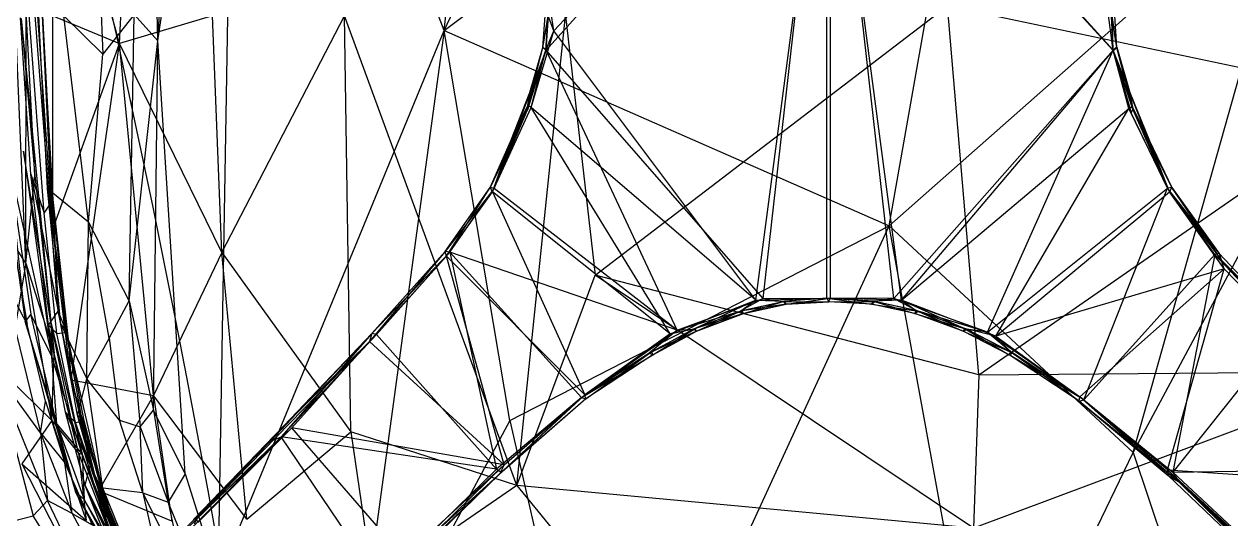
# Model space of a CAD drawing. Extents: x 11992 to 29481, y -6727 to 6811.
# Drawn here: x 17025.2 to 17280.9, y -1976 to -1871.2 of the extents above; entities that cross this region are included whole.
import ezdxf

# ---------------------------------------------------------------- set-up
doc = ezdxf.new("R2010")
doc.units = 0
doc.header["$MEASUREMENT"] = 0
doc.layers.get('0').update_dxf_attribs({"color": 8, "linetype": 'CONTINUOUS'})
doc.layers.add('zoylight 5回路', color=4, linetype='CONTINUOUS')

msp = doc.modelspace()

# ---------------------------------------------------------------- linework, layer by layer
for p, q in [((17114.25, -1872.53, -2064.05), (17173.72, -1744.76, -2062.78)), ((17053.59, -1874.72, -2066.64), (17070.26, -1758.35, -2066.75)), ((17066.38, -1988.69, -2066.85), (17070.26, -1758.35, -2066.75)), ((17114.25, -1872.53, -2064.05), (17070.26, -1758.35, -2066.75)), ((17053.59, -1874.72, -2066.64), (17059.23, -1773.29, -2067)), ((17114.25, -1872.53, -2064.05), (17231.77, -1782.88, -2061.35)), ((17208.5, -1913.93, -2061.8), (17231.77, -1782.88, -2061.35)), ((17053.59, -1874.72, -2066.64), (17051.52, -1805.23, -2065.49)), ((17135.88, -1876.67, -2113.52), (17195.29, -1810.14, -2113.62)), ((17137.49, -1872.57, -2065.85), (17196.09, -1810.14, -2065.87)), ((17180.28, -1929.64, -2065.85), (17196.09, -1810.14, -2065.87)), ((17181.86, -1929.3, -2113.64), (17195.29, -1810.14, -2113.62)), ((17211.16, -1929.63, -2113.64), (17195.29, -1810.14, -2113.62)), ((17195.29, -1929.2, -2113.48), (17195.29, -1810.14, -2113.62)), ((17255.99, -1876.76, -2113.51), (17195.29, -1810.14, -2113.62)), ((17196.12, -1929.2, -2066.02), (17196.09, -1810.14, -2065.87)), ((17255.99, -1876.68, -2065.97), (17196.09, -1810.14, -2065.87)), ((17209.55, -1929.29, -2065.85), (17196.09, -1810.14, -2065.87)), ((17045.46, -1875.27, -1989.21), (17031.3, -1824.17, -2006.35)), ((17114.25, -1872.53, -2064.05), (17119.52, -1824.58, -2063.66)), ((17039.91, -1827.26, -2044.26), (17041.89, -1877.56, -2047.97)), ((17045.46, -1875.27, -1989.21), (17047.34, -1834.08, -1989.92)), ((17208.5, -1913.93, -2061.8), (17295.32, -1837.29, -2062.09)), ((17260.27, -1961.97, -2061.46), (17295.32, -1837.29, -2062.09)), ((17137.49, -1872.57, -2065.85), (17135.89, -1862.04, -2065.96)), ((17255.99, -1876.76, -2113.51), (17254.49, -1865.3, -2113.64)), ((17025.56, -1921.84, -1948.09), (17023.27, -1867.14, -1947.93)), ((17025.56, -1921.84, -1948.09), (17025.64, -1868.42, -1977.93)), ((17027.51, -1903.21, -1979.48), (17025.64, -1868.42, -1977.93)), ((17048.55, -1869.14, -2062.4), (17041.89, -1877.56, -2047.97)), ((17047.45, -1929.82, -2061.71), (17048.55, -1869.14, -2062.4)), ((17053.59, -1874.72, -2066.64), (17048.55, -1869.14, -2062.4)), ((17146.22, -1924.35, -1970.73), (17220.9, -1867.29, -1965.5)), ((17227.54, -1945.48, -1966.28), (17220.9, -1867.29, -1965.5)), ((17220.9, -1867.29, -1965.5), (17312.44, -1886.59, -1963.65)), ((17026.66, -1902.98, -2006.88), (17024.46, -1869.81, -2007.1)), ((17024.58, -1869.99, -2009.6), (17027.51, -1903.21, -1979.48)), ((17024.58, -1869.99, -2009.6), (17030.87, -1934.32, -2004.22)), ((17029.48, -1911.23, -2005.43), (17026.28, -1869.26, -2006.01)), ((17032.46, -1932.02, -2011.47), (17027.53, -1869.34, -2011.23)), ((17031.3, -1914.64, -2006.35), (17028.11, -1869.41, -2006.51)), ((17030.15, -1906, -2011.92), (17028.37, -1869.28, -2012.08)), ((17031.3, -1914.64, -2006.35), (17029.09, -1869.41, -2008)), ((17031.35, -1908.34, -2007.13), (17029.09, -1869.41, -2008)), ((17031.35, -1908.34, -2007.13), (17029.09, -1869.41, -2008)), ((17031.28, -1908.39, -2011.64), (17029.22, -1869.41, -2011.78)), ((17031.28, -1908.39, -2011.64), (17029.22, -1869.41, -2011.78)), ((17031.3, -1914.64, -2006.35), (17031.29, -1869.41, -2001.4)), ((17031.29, -1869.41, -2001.4), (17045.46, -1875.27, -1989.21)), ((17038.89, -1913.06, -2041.44), (17033.67, -1869.41, -2029.5)), ((17033.67, -1869.41, -2029.5), (17041.89, -1877.56, -2047.97)), ((17065.17, -1869.41, -1981.92), (17045.46, -1875.27, -1989.21)), ((17067.12, -1919.54, -1983.38), (17065.17, -1869.41, -1981.92)), ((17067.12, -1919.54, -1983.38), (17093.09, -1869.41, -1973.96)), ((17129.62, -1968.9, -1974.66), (17093.09, -1869.41, -1973.96)), ((17094.45, -1957.58, -1979.5), (17093.09, -1869.41, -1973.96)), ((17129.62, -1968.9, -1974.66), (17139.91, -1869.41, -1968.33)), ((17135.16, -1876.09, -2067.17), (17136.24, -1869.41, -2066.17)), ((17135.16, -1876.09, -2067.17), (17135.65, -1869.41, -2067.23)), ((17135.16, -1876.1, -2112.3), (17136.37, -1869.41, -2113.47)), ((17135.16, -1876.1, -2112.3), (17135.65, -1869.41, -2112.28)), ((17135.16, -1876.1, -2112.3), (17135.65, -1869.41, -2067.23)), ((17135.76, -1876.66, -2066.08), (17136.24, -1869.41, -2066.17)), ((17135.88, -1876.67, -2113.52), (17136.37, -1869.41, -2113.47)), ((17137.49, -1872.57, -2065.85), (17136.24, -1869.41, -2066.17)), ((17139.91, -1869.41, -1968.33), (17146.22, -1924.35, -1970.73)), ((17256.74, -1876.08, -2067.19), (17255.63, -1869.41, -2066.03)), ((17255.99, -1876.68, -2065.97), (17255.63, -1869.41, -2066.03)), ((17255.99, -1876.76, -2113.51), (17255.77, -1869.41, -2113.32)), ((17256.74, -1876.1, -2112.32), (17255.77, -1869.41, -2113.32)), ((17256.74, -1876.08, -2067.19), (17256.38, -1869.41, -2067.23)), ((17256.74, -1876.1, -2112.32), (17256.38, -1869.41, -2067.23)), ((17256.74, -1876.1, -2112.32), (17256.38, -1869.41, -2112.28)), ((17066.38, -1988.69, -2066.85), (17114.25, -1872.53, -2064.05)), ((17114.25, -1872.53, -2064.05), (17094.37, -2018.26, -2065.02)), ((17114.25, -1872.53, -2064.05), (17208.5, -1913.93, -2061.8)), ((17128.14, -1955.13, -2063.41), (17114.25, -1872.53, -2064.05)), ((17132.64, -1888.84, -2065.92), (17137.49, -1872.57, -2065.85)), ((17135.76, -1876.66, -2066.08), (17137.49, -1872.57, -2065.85)), ((17180.28, -1929.64, -2065.85), (17137.49, -1872.57, -2065.85)), ((17031.3, -1914.64, -2006.35), (17045.46, -1875.27, -1989.21)), ((17035.2, -1946.52, -2007.67), (17045.46, -1875.27, -1989.21)), ((17052.62, -1949.84, -1991.11), (17045.46, -1875.27, -1989.21)), ((17067.12, -1919.54, -1983.38), (17045.46, -1875.27, -1989.21)), ((17047.45, -1929.82, -2061.71), (17053.59, -1874.72, -2066.64)), ((17052.66, -1953, -2065.75), (17053.59, -1874.72, -2066.64)), ((17059.34, -1966.45, -2066.95), (17053.59, -1874.72, -2066.64)), ((17124.83, -1906.02, -2113.52), (17135.88, -1876.67, -2113.52)), ((17131.99, -1888.38, -2066.38), (17135.16, -1876.09, -2067.17)), ((17131.99, -1888.38, -2066.38), (17135.76, -1876.66, -2066.08)), ((17132.04, -1888.98, -2113.37), (17135.88, -1876.67, -2113.52)), ((17132.4, -1885.68, -2067.2), (17135.16, -1876.09, -2067.17)), ((17132.4, -1885.68, -2112.3), (17135.16, -1876.1, -2112.3)), ((17132.4, -1885.68, -2067.2), (17135.16, -1876.1, -2112.3)), ((17135.88, -1876.67, -2113.52), (17132.4, -1885.68, -2112.3)), ((17132.64, -1888.84, -2065.92), (17135.76, -1876.66, -2066.08)), ((17135.16, -1876.09, -2067.17), (17135.76, -1876.66, -2066.08)), ((17135.16, -1876.09, -2067.17), (17135.16, -1876.1, -2112.3)), ((17135.88, -1876.67, -2113.52), (17135.16, -1876.1, -2112.3)), ((17163.62, -1935.99, -2113.64), (17135.88, -1876.67, -2113.52)), ((17181.86, -1929.3, -2113.64), (17135.88, -1876.67, -2113.52)), ((17209.55, -1929.29, -2065.85), (17255.99, -1876.68, -2065.97)), ((17211.16, -1929.63, -2113.64), (17255.99, -1876.76, -2113.51)), ((17229.39, -1936.44, -2065.85), (17255.99, -1876.68, -2065.97)), ((17256.74, -1876.08, -2067.19), (17255.99, -1876.68, -2065.97)), ((17255.99, -1876.76, -2113.51), (17256.74, -1876.1, -2112.32)), ((17260.18, -1889.21, -2066.34), (17255.99, -1876.68, -2065.97)), ((17255.99, -1876.68, -2065.97), (17259.79, -1889.96, -2065.97)), ((17267.49, -1905.95, -2065.97), (17255.99, -1876.68, -2065.97)), ((17259.5, -1885.68, -2067.2), (17255.99, -1876.68, -2065.97)), ((17259.3, -1889.06, -2113.58), (17255.99, -1876.76, -2113.51)), ((17255.99, -1876.76, -2113.51), (17260, -1888.6, -2113.12)), ((17256.74, -1876.08, -2067.19), (17259.5, -1885.68, -2112.29)), ((17256.74, -1876.08, -2067.19), (17256.74, -1876.1, -2112.32)), ((17259.5, -1885.68, -2067.2), (17256.74, -1876.08, -2067.19)), ((17260, -1888.6, -2113.12), (17256.74, -1876.1, -2112.32)), ((17259.5, -1885.68, -2112.29), (17256.74, -1876.1, -2112.32)), ((17038.89, -1913.06, -2041.44), (17041.89, -1877.56, -2047.97)), ((17128.39, -1895.92, -2067.2), (17132.4, -1885.68, -2067.2)), ((17128.39, -1895.92, -2067.2), (17132.4, -1885.68, -2112.3)), ((17128.39, -1895.91, -2112.3), (17132.4, -1885.68, -2112.3)), ((17131.99, -1888.38, -2066.38), (17132.4, -1885.68, -2067.2)), ((17132.04, -1888.98, -2113.37), (17132.4, -1885.68, -2112.3)), ((17132.4, -1885.68, -2067.2), (17132.4, -1885.68, -2112.3)), ((17227.54, -1945.48, -1966.28), (17312.44, -1886.59, -1963.65)), ((17263.7, -1895.92, -2112.29), (17259.5, -1885.68, -2112.29)), ((17260, -1888.6, -2113.12), (17259.5, -1885.68, -2112.29)), ((17263.7, -1895.91, -2067.19), (17259.5, -1885.68, -2067.2)), ((17259.5, -1885.68, -2067.2), (17260.18, -1889.21, -2066.34)), ((17259.5, -1885.68, -2067.2), (17263.7, -1895.92, -2112.29)), ((17259.5, -1885.68, -2067.2), (17259.5, -1885.68, -2112.29)), ((17132.04, -1888.98, -2113.37), (17124, -1905.78, -2112.3)), ((17124.45, -1906.68, -2065.97), (17131.99, -1888.38, -2066.38)), ((17124.45, -1906.68, -2065.97), (17132.64, -1888.84, -2065.92)), ((17124.83, -1906.02, -2113.52), (17132.04, -1888.98, -2113.37)), ((17128.39, -1895.92, -2067.2), (17131.99, -1888.38, -2066.38)), ((17132.04, -1888.98, -2113.37), (17128.39, -1895.91, -2112.3)), ((17132.64, -1888.84, -2065.92), (17131.99, -1888.38, -2066.38)), ((17162.1, -1936.77, -2065.85), (17132.64, -1888.84, -2065.92)), ((17180.28, -1929.64, -2065.85), (17132.64, -1888.84, -2065.92)), ((17211.16, -1929.63, -2113.64), (17259.3, -1889.06, -2113.58)), ((17231.12, -1937.32, -2113.64), (17259.3, -1889.06, -2113.58)), ((17259.3, -1889.06, -2113.58), (17260, -1888.6, -2113.12)), ((17267.97, -1906.68, -2113.5), (17259.3, -1889.06, -2113.58)), ((17260.18, -1889.21, -2066.34), (17259.79, -1889.96, -2065.97)), ((17267.97, -1906.68, -2113.5), (17260, -1888.6, -2113.12)), ((17263.7, -1895.92, -2112.29), (17260, -1888.6, -2113.12)), ((17268.42, -1905.78, -2067.19), (17260.18, -1889.21, -2066.34)), ((17263.7, -1895.91, -2067.19), (17260.18, -1889.21, -2066.34)), ((17267.49, -1905.95, -2065.97), (17260.18, -1889.21, -2066.34)), ((17260.27, -1961.97, -2061.46), (17299.68, -1888.19, -2062)), ((17267.49, -1905.95, -2065.97), (17259.79, -1889.96, -2065.97)), ((17019.85, -1894.09, -2053.99), (17025.47, -1934.2, -2053.87)), ((17124, -1905.78, -2067.2), (17128.39, -1895.91, -2112.3)), ((17124, -1905.78, -2112.3), (17128.39, -1895.91, -2112.3)), ((17124, -1905.78, -2067.2), (17128.39, -1895.92, -2067.2)), ((17124.45, -1906.68, -2065.97), (17128.39, -1895.92, -2067.2)), ((17128.39, -1895.92, -2067.2), (17128.39, -1895.91, -2112.3)), ((17268.42, -1905.78, -2067.19), (17263.7, -1895.91, -2067.19)), ((17263.7, -1895.91, -2067.19), (17268.42, -1905.78, -2112.3)), ((17263.7, -1895.91, -2067.19), (17263.7, -1895.92, -2112.29)), ((17268.42, -1905.78, -2112.3), (17263.7, -1895.92, -2112.29)), ((17267.97, -1906.68, -2113.5), (17263.7, -1895.92, -2112.29)), ((17021.73, -1899.25, -2046.89), (17025.47, -1934.2, -2053.87)), ((17021.73, -1899.25, -2046.89), (17026.66, -1932.65, -2046.68)), ((17021.73, -1899.25, -2046.89), (17031.07, -1941.62, -2022.87)), ((17025.06, -1898.09, -2023.16), (17031.07, -1941.62, -2022.87)), ((17030.87, -1934.32, -2004.22), (17025.06, -1898.09, -2023.16)), ((17025.56, -1921.84, -1948.09), (17027.51, -1903.21, -1979.48)), ((17026.66, -1902.98, -2006.88), (17032.46, -1932.02, -2011.47)), ((17030.36, -1934.93, -2007.2), (17026.66, -1902.98, -2006.88)), ((17026.66, -1902.98, -2006.88), (17029.48, -1911.23, -2005.43)), ((17027.51, -1903.21, -1979.48), (17030.87, -1934.32, -2004.22)), ((17027.51, -1903.21, -1979.48), (17031.58, -1940.92, -1978.41)), ((17033.03, -1934.74, -2012), (17030.15, -1906, -2011.92)), ((17030.15, -1906, -2011.92), (17038.89, -1913.06, -2041.44)), ((17030.15, -1906, -2011.92), (17031.28, -1908.39, -2011.64)), ((17114.45, -1919.32, -2067.2), (17124, -1905.78, -2067.2)), ((17114.45, -1919.32, -2067.2), (17124, -1905.78, -2112.3)), ((17114.45, -1919.32, -2112.3), (17124, -1905.78, -2112.3)), ((17124.83, -1906.02, -2113.52), (17114.45, -1919.32, -2112.3)), ((17114.7, -1920.34, -2065.99), (17124, -1905.78, -2067.2)), ((17114.7, -1920.34, -2065.99), (17124.45, -1906.68, -2065.97)), ((17115.41, -1919.47, -2113.52), (17124.83, -1906.02, -2113.52)), ((17124.45, -1906.68, -2065.97), (17124, -1905.78, -2067.2)), ((17124.83, -1906.02, -2113.52), (17124, -1905.78, -2112.3)), ((17124, -1905.78, -2067.2), (17124, -1905.78, -2112.3)), ((17162.1, -1936.77, -2065.85), (17124.45, -1906.68, -2065.97)), ((17124.45, -1906.68, -2065.97), (17144.03, -1949.7, -2065.99)), ((17163.62, -1935.99, -2113.64), (17124.83, -1906.02, -2113.52)), ((17229.39, -1936.44, -2065.85), (17267.49, -1905.95, -2065.97)), ((17231.12, -1937.32, -2113.64), (17267.97, -1906.68, -2113.5)), ((17249.76, -1950.76, -2065.99), (17267.49, -1905.95, -2065.97)), ((17268.42, -1905.78, -2067.19), (17267.49, -1905.95, -2065.97)), ((17277.52, -1920, -2065.99), (17267.49, -1905.95, -2065.97)), ((17278.44, -1919.77, -2067.2), (17267.49, -1905.95, -2065.97)), ((17267.97, -1906.68, -2113.5), (17268.42, -1905.78, -2112.3)), ((17267.97, -1906.68, -2113.5), (17278.85, -1921.12, -2113.16)), ((17279.51, -1923.01, -2113.54), (17267.97, -1906.68, -2113.5)), ((17278.44, -1919.77, -2067.2), (17268.42, -1905.78, -2067.19)), ((17278.44, -1919.77, -2112.3), (17268.42, -1905.78, -2112.3)), ((17268.42, -1905.78, -2067.19), (17278.44, -1919.77, -2112.3)), ((17268.42, -1905.78, -2067.19), (17268.42, -1905.78, -2112.3)), ((17278.85, -1921.12, -2113.16), (17268.42, -1905.78, -2112.3)), ((17025.56, -1921.84, -1948.09), (17017.24, -1908.77, -1912.29)), ((17029.48, -1911.23, -2005.43), (17031.35, -1908.34, -2007.13)), ((17034.03, -1935.94, -2011.77), (17031.28, -1908.39, -2011.64)), ((17031.28, -1908.39, -2011.64), (17032.46, -1932.02, -2011.47)), ((17034.03, -1935.94, -2011.77), (17031.28, -1908.39, -2011.64)), ((17031.3, -1914.64, -2006.35), (17031.35, -1908.34, -2007.13)), ((17034.75, -1939.32, -2008.49), (17031.35, -1908.34, -2007.13)), ((17034.32, -1936.41, -2008.34), (17031.35, -1908.34, -2007.13)), ((17021.91, -1911.51, -2053.94), (17025.85, -1934.78, -2053.88)), ((17032.19, -1936.75, -2006.45), (17029.48, -1911.23, -2005.43)), ((17031.3, -1914.64, -2006.35), (17034.75, -1939.32, -2008.49)), ((17035.2, -1946.52, -2007.67), (17031.3, -1914.64, -2006.35)), ((17038.52, -1946.3, -2030.66), (17038.89, -1913.06, -2041.44)), ((17043.24, -1937.71, -2050.21), (17038.89, -1913.06, -2041.44)), ((17047.45, -1929.82, -2061.71), (17038.89, -1913.06, -2041.44)), ((17128.14, -1955.13, -2063.41), (17208.5, -1913.93, -2061.8)), ((17148.58, -2044.26, -2063.88), (17208.5, -1913.93, -2061.8)), ((17260.27, -1961.97, -2061.46), (17208.5, -1913.93, -2061.8)), ((17229.04, -2026.46, -2061.68), (17208.5, -1913.93, -2061.8)), ((17067.12, -1919.54, -1983.38), (17052.62, -1949.84, -1991.11)), ((17067.12, -1919.54, -1983.38), (17094.45, -1957.58, -1979.5)), ((17072.42, -1976.05, -1987.05), (17067.12, -1919.54, -1983.38)), ((17114.45, -1919.32, -2067.2), (17098.42, -1938.43, -2066.03)), ((17114.7, -1920.34, -2065.99), (17098.42, -1938.43, -2066.03)), ((17098.93, -1936.74, -2112.31), (17114.45, -1919.32, -2112.3)), ((17098.93, -1936.72, -2067.23), (17114.45, -1919.32, -2067.2)), ((17098.93, -1936.72, -2067.23), (17114.45, -1919.32, -2112.3)), ((17098.93, -1936.74, -2112.31), (17115.41, -1919.47, -2113.52)), ((17099.9, -1936.93, -2113.49), (17115.41, -1919.47, -2113.52)), ((17115.41, -1919.47, -2113.52), (17114.45, -1919.32, -2112.3)), ((17114.45, -1919.32, -2067.2), (17114.45, -1919.32, -2112.3)), ((17114.7, -1920.34, -2065.99), (17114.45, -1919.32, -2067.2)), ((17126.93, -1964.55, -2066), (17114.7, -1920.34, -2065.99)), ((17114.7, -1920.34, -2065.99), (17144.03, -1949.7, -2065.99)), ((17115.41, -1919.47, -2113.52), (17125.34, -1965.46, -2113.59)), ((17143.34, -1950.25, -2113.48), (17115.41, -1919.47, -2113.52)), ((17163.62, -1935.99, -2113.64), (17115.41, -1919.47, -2113.52)), ((17249.76, -1950.76, -2065.99), (17277.52, -1920, -2065.99)), ((17277.52, -1920, -2065.99), (17268.66, -1966.11, -2065.9)), ((17278.44, -1919.77, -2067.2), (17277.52, -1920, -2065.99)), ((17292.59, -1935.94, -2066.05), (17277.52, -1920, -2065.99)), ((17295.03, -1937.41, -2067.19), (17277.52, -1920, -2065.99)), ((17278.44, -1919.77, -2067.2), (17295.03, -1937.41, -2067.19)), ((17278.44, -1919.77, -2067.2), (17294.87, -1937.24, -2112.26)), ((17278.44, -1919.77, -2067.2), (17278.44, -1919.77, -2112.3)), ((17278.44, -1919.77, -2112.3), (17278.85, -1921.12, -2113.16)), ((17294.87, -1937.24, -2112.26), (17278.44, -1919.77, -2112.3)), ((17025.56, -1921.84, -1948.09), (17021.55, -1945.8, -1912.45)), ((17025.56, -1921.84, -1948.09), (17031.07, -1955.19, -1947.44)), ((17025.56, -1921.84, -1948.09), (17031.58, -1940.92, -1978.41)), ((17294.87, -1937.24, -2112.26), (17278.85, -1921.12, -2113.16)), ((17278.85, -1921.12, -2113.16), (17323.46, -1966.69, -2112.23)), ((17278.85, -1921.12, -2113.16), (17324.33, -1969.41, -2113.92)), ((17279.51, -1923.01, -2113.54), (17278.85, -1921.12, -2113.16)), ((17020.67, -1924.8, -2058.92), (17028.69, -1957.78, -2058.94)), ((17020.67, -1924.8, -2058.92), (17025.85, -1934.78, -2053.88)), ((17129.62, -1968.9, -1974.66), (17146.22, -1924.35, -1970.73)), ((17226.4, -1978, -1968.19), (17146.22, -1924.35, -1970.73)), ((17227.54, -1945.48, -1966.28), (17146.22, -1924.35, -1970.73)), ((17279.51, -1923.01, -2113.54), (17231.12, -1937.32, -2113.64)), ((17279.51, -1923.01, -2113.54), (17248.9, -1950.14, -2113.48)), ((17267.51, -1965.6, -2113.51), (17279.51, -1923.01, -2113.54)), ((17279.51, -1923.01, -2113.54), (17324.33, -1969.41, -2113.92)), ((17043.24, -1937.71, -2050.21), (17047.45, -1929.82, -2061.71)), ((17047.45, -1929.82, -2061.71), (17052.66, -1953, -2065.75)), ((17047.45, -1929.82, -2061.71), (17049.84, -1956.53, -2061.97)), ((17162.1, -1936.77, -2065.85), (17180.28, -1929.64, -2065.85)), ((17163.62, -1935.99, -2113.64), (17181.86, -1929.3, -2113.64)), ((17180.28, -1929.64, -2065.85), (17167.43, -1935.64, -2066.12)), ((17181.86, -1929.3, -2113.64), (17176.95, -1931.99, -2113.38)), ((17176.95, -1931.99, -2113.38), (17185.97, -1929.94, -2113.38)), ((17186.7, -1930.52, -2112.29), (17176.95, -1931.99, -2113.38)), ((17180.28, -1929.64, -2065.85), (17177.34, -1931.88, -2066.12)), ((17177.34, -1931.88, -2066.12), (17186.33, -1929.9, -2066.12)), ((17177.66, -1932.49, -2112.3), (17186.7, -1930.52, -2112.29)), ((17186.71, -1930.52, -2067.19), (17177.66, -1932.49, -2112.3)), ((17177.67, -1932.49, -2067.19), (17186.33, -1929.9, -2066.12)), ((17177.67, -1932.49, -2067.19), (17186.71, -1930.52, -2067.19)), ((17180.28, -1929.64, -2065.85), (17196.12, -1929.2, -2066.02)), ((17180.28, -1929.64, -2065.85), (17186.33, -1929.9, -2066.12)), ((17181.86, -1929.3, -2113.64), (17195.29, -1929.2, -2113.48)), ((17181.86, -1929.3, -2113.64), (17185.97, -1929.94, -2113.38)), ((17195.29, -1929.2, -2113.48), (17185.97, -1929.94, -2113.38)), ((17185.97, -1929.94, -2113.38), (17195.73, -1930.02, -2112.29)), ((17186.7, -1930.52, -2112.29), (17185.97, -1929.94, -2113.38)), ((17196.12, -1929.2, -2066.02), (17186.33, -1929.9, -2066.12)), ((17186.71, -1930.52, -2067.19), (17186.33, -1929.9, -2066.12)), ((17195.71, -1930.02, -2067.2), (17186.7, -1930.52, -2112.29)), ((17186.7, -1930.52, -2112.29), (17195.73, -1930.02, -2112.29)), ((17186.71, -1930.52, -2067.19), (17186.7, -1930.52, -2112.29)), ((17186.71, -1930.52, -2067.19), (17196.12, -1929.2, -2066.02)), ((17186.71, -1930.52, -2067.19), (17195.71, -1930.02, -2067.2)), ((17205.12, -1929.9, -2113.37), (17195.29, -1929.2, -2113.48)), ((17211.16, -1929.63, -2113.64), (17195.29, -1929.2, -2113.48)), ((17195.29, -1929.2, -2113.48), (17204.78, -1930.52, -2112.31)), ((17195.29, -1929.2, -2113.48), (17195.73, -1930.02, -2112.29)), ((17195.71, -1930.02, -2067.2), (17196.12, -1929.2, -2066.02)), ((17195.71, -1930.02, -2067.2), (17205.49, -1929.94, -2066.11)), ((17195.71, -1930.02, -2067.2), (17195.73, -1930.02, -2112.29)), ((17204.78, -1930.52, -2067.2), (17195.71, -1930.02, -2067.2)), ((17204.78, -1930.52, -2112.31), (17195.73, -1930.02, -2112.29)), ((17204.78, -1930.52, -2067.2), (17195.73, -1930.02, -2112.29)), ((17196.12, -1929.2, -2066.02), (17205.49, -1929.94, -2066.11)), ((17209.55, -1929.29, -2065.85), (17196.12, -1929.2, -2066.02)), ((17205.12, -1929.9, -2113.37), (17204.78, -1930.52, -2112.31)), ((17204.78, -1930.52, -2067.2), (17205.49, -1929.94, -2066.11)), ((17213.97, -1932.49, -2112.3), (17204.78, -1930.52, -2112.31)), ((17213.98, -1932.49, -2067.2), (17204.78, -1930.52, -2067.2)), ((17213.98, -1932.49, -2067.2), (17204.78, -1930.52, -2112.31)), ((17204.78, -1930.52, -2067.2), (17214.68, -1931.99, -2066.12)), ((17204.78, -1930.52, -2067.2), (17204.78, -1930.52, -2112.31)), ((17211.16, -1929.63, -2113.64), (17205.12, -1929.9, -2113.37)), ((17205.12, -1929.9, -2113.37), (17213.97, -1932.49, -2112.3)), ((17214.28, -1931.88, -2113.37), (17205.12, -1929.9, -2113.37)), ((17209.55, -1929.29, -2065.85), (17205.49, -1929.94, -2066.11)), ((17214.68, -1931.99, -2066.12), (17205.49, -1929.94, -2066.11)), ((17229.39, -1936.44, -2065.85), (17209.55, -1929.29, -2065.85)), ((17209.55, -1929.29, -2065.85), (17214.68, -1931.99, -2066.12)), ((17231.12, -1937.32, -2113.64), (17211.16, -1929.63, -2113.64)), ((17211.16, -1929.63, -2113.64), (17224.49, -1935.63, -2113.37)), ((17211.16, -1929.63, -2113.64), (17214.28, -1931.88, -2113.37)), ((17026.66, -1932.65, -2046.68), (17025.47, -1934.2, -2053.87)), ((17032.13, -1955.9, -2046.22), (17026.66, -1932.65, -2046.68)), ((17031.07, -1941.62, -2022.87), (17026.66, -1932.65, -2046.68)), ((17030.36, -1934.93, -2007.2), (17032.46, -1932.02, -2011.47)), ((17039.24, -1964.59, -2012.28), (17032.46, -1932.02, -2011.47)), ((17034.03, -1935.94, -2011.77), (17032.46, -1932.02, -2011.47)), ((17163.62, -1935.99, -2113.64), (17176.95, -1931.99, -2113.38)), ((17167.02, -1935.82, -2113.37), (17176.95, -1931.99, -2113.38)), ((17177.66, -1932.49, -2112.3), (17167.02, -1935.82, -2113.37)), ((17167.43, -1935.64, -2066.12), (17177.34, -1931.88, -2066.12)), ((17167.73, -1936.25, -2067.19), (17177.34, -1931.88, -2066.12)), ((17167.73, -1936.25, -2067.19), (17177.67, -1932.49, -2067.19)), ((17177.67, -1932.49, -2067.19), (17167.73, -1936.25, -2112.3)), ((17167.73, -1936.25, -2112.3), (17177.66, -1932.49, -2112.3)), ((17177.66, -1932.49, -2112.3), (17176.95, -1931.99, -2113.38)), ((17177.67, -1932.49, -2067.19), (17177.34, -1931.88, -2066.12)), ((17177.67, -1932.49, -2067.19), (17177.66, -1932.49, -2112.3)), ((17214.28, -1931.88, -2113.37), (17213.97, -1932.49, -2112.3)), ((17224.23, -1936.25, -2112.3), (17213.97, -1932.49, -2112.3)), ((17224.23, -1936.25, -2067.2), (17213.97, -1932.49, -2112.3)), ((17213.98, -1932.49, -2067.2), (17213.97, -1932.49, -2112.3)), ((17213.98, -1932.49, -2067.2), (17214.68, -1931.99, -2066.12)), ((17224.23, -1936.25, -2067.2), (17213.98, -1932.49, -2067.2)), ((17213.98, -1932.49, -2067.2), (17224.93, -1935.82, -2066.12)), ((17224.49, -1935.63, -2113.37), (17214.28, -1931.88, -2113.37)), ((17214.28, -1931.88, -2113.37), (17224.23, -1936.25, -2112.3)), ((17224.93, -1935.82, -2066.12), (17214.68, -1931.99, -2066.12)), ((17229.39, -1936.44, -2065.85), (17214.68, -1931.99, -2066.12)), ((17032.13, -1955.9, -2046.22), (17025.47, -1934.2, -2053.87)), ((17025.47, -1934.2, -2053.87), (17036.1, -1970.27, -2054.07)), ((17029.76, -1951.07, -2053.89), (17025.85, -1934.78, -2053.88)), ((17030.36, -1934.93, -2007.2), (17032.19, -1936.75, -2006.45)), ((17033.99, -1953.39, -2007.65), (17030.36, -1934.93, -2007.2)), ((17036.72, -1962.07, -1978.47), (17030.87, -1934.32, -2004.22)), ((17030.87, -1934.32, -2004.22), (17031.58, -1940.92, -1978.41)), ((17030.87, -1934.32, -2004.22), (17037.53, -1962.26, -2010.36)), ((17030.87, -1934.32, -2004.22), (17031.07, -1941.62, -2022.87)), ((17036.5, -1954.03, -2012.19), (17033.03, -1934.74, -2012)), ((17033.03, -1934.74, -2012), (17038.52, -1946.3, -2030.66)), ((17033.03, -1934.74, -2012), (17034.03, -1935.94, -2011.77)), ((17158.22, -1940.56, -2066.12), (17167.43, -1935.64, -2066.12)), ((17158.43, -1941.23, -2067.19), (17167.43, -1935.64, -2066.12)), ((17162.1, -1936.77, -2065.85), (17167.43, -1935.64, -2066.12)), ((17167.73, -1936.25, -2067.19), (17167.43, -1935.64, -2066.12)), ((17224.49, -1935.63, -2113.37), (17224.23, -1936.25, -2112.3)), ((17231.12, -1937.32, -2113.64), (17224.49, -1935.63, -2113.37)), ((17224.49, -1935.63, -2113.37), (17233.98, -1941.23, -2112.3)), ((17234.22, -1940.6, -2113.37), (17224.49, -1935.63, -2113.37)), ((17032.19, -1936.75, -2006.45), (17034.32, -1936.41, -2008.34)), ((17036.13, -1955.57, -2007.04), (17032.19, -1936.75, -2006.45)), ((17037.47, -1954.67, -2012.03), (17034.03, -1935.94, -2011.77)), ((17037.47, -1954.67, -2012.03), (17034.03, -1935.94, -2011.77)), ((17037.92, -1955.22, -2008.62), (17034.32, -1936.41, -2008.34)), ((17043.24, -1937.71, -2050.21), (17038.52, -1946.3, -2030.66)), ((17043.24, -1937.71, -2050.21), (17045.4, -1955.09, -2050.64)), ((17098.93, -1936.74, -2112.31), (17077.36, -1959.59, -2112.16)), ((17098.93, -1936.74, -2112.31), (17079.7, -1958.65, -2113.77)), ((17099.9, -1936.93, -2113.49), (17079.7, -1958.65, -2113.77)), ((17098.93, -1936.72, -2067.23), (17080.25, -1956.31, -2067.24)), ((17098.93, -1936.74, -2112.31), (17080.25, -1956.31, -2067.24)), ((17098.93, -1936.72, -2067.23), (17098.42, -1938.43, -2066.03)), ((17098.93, -1936.72, -2067.23), (17098.93, -1936.74, -2112.31)), ((17099.9, -1936.93, -2113.49), (17098.93, -1936.74, -2112.31)), ((17099.9, -1936.93, -2113.49), (17125.34, -1965.46, -2113.59)), ((17143.34, -1950.25, -2113.48), (17163.62, -1935.99, -2113.64)), ((17162.1, -1936.77, -2065.85), (17144.03, -1949.7, -2065.99)), ((17157.66, -1940.89, -2113.37), (17167.02, -1935.82, -2113.37)), ((17163.62, -1935.99, -2113.64), (17157.66, -1940.89, -2113.37)), ((17167.73, -1936.25, -2112.3), (17157.66, -1940.89, -2113.37)), ((17162.1, -1936.77, -2065.85), (17158.22, -1940.56, -2066.12)), ((17158.43, -1941.24, -2112.3), (17167.73, -1936.25, -2112.3)), ((17158.43, -1941.23, -2067.19), (17167.73, -1936.25, -2067.19)), ((17167.73, -1936.25, -2067.19), (17158.43, -1941.24, -2112.3)), ((17163.62, -1935.99, -2113.64), (17167.02, -1935.82, -2113.37)), ((17167.73, -1936.25, -2112.3), (17167.02, -1935.82, -2113.37)), ((17167.73, -1936.25, -2067.19), (17167.73, -1936.25, -2112.3)), ((17224.23, -1936.25, -2067.2), (17224.93, -1935.82, -2066.12)), ((17233.98, -1941.23, -2112.3), (17224.23, -1936.25, -2112.3)), ((17224.23, -1936.25, -2067.2), (17234.67, -1940.85, -2066.12)), ((17224.23, -1936.25, -2067.2), (17224.23, -1936.25, -2112.3)), ((17233.98, -1941.24, -2067.2), (17224.23, -1936.25, -2067.2)), ((17233.98, -1941.24, -2067.2), (17224.23, -1936.25, -2112.3)), ((17229.39, -1936.44, -2065.85), (17224.93, -1935.82, -2066.12)), ((17234.67, -1940.85, -2066.12), (17224.93, -1935.82, -2066.12)), ((17249.76, -1950.76, -2065.99), (17229.39, -1936.44, -2065.85)), ((17229.39, -1936.44, -2065.85), (17234.67, -1940.85, -2066.12)), ((17231.12, -1937.32, -2113.64), (17248.9, -1950.14, -2113.48)), ((17231.12, -1937.32, -2113.64), (17234.22, -1940.6, -2113.37)), ((17292.59, -1935.94, -2066.05), (17268.66, -1966.11, -2065.9)), ((17034.75, -1939.32, -2008.49), (17042.13, -1971.17, -2007.78)), ((17035.2, -1946.52, -2007.67), (17034.75, -1939.32, -2008.49)), ((17061.8, -1975.95, -2066.36), (17098.42, -1938.43, -2066.03)), ((17098.42, -1938.43, -2066.03), (17080.25, -1956.31, -2067.24)), ((17098.42, -1938.43, -2066.03), (17081.98, -1956.72, -2065.64)), ((17126.93, -1964.55, -2066), (17098.42, -1938.43, -2066.03)), ((17158.22, -1940.56, -2066.12), (17144.03, -1949.7, -2065.99)), ((17144.23, -1950.59, -2067.19), (17158.22, -1940.56, -2066.12)), ((17158.43, -1941.23, -2067.19), (17158.22, -1940.56, -2066.12)), ((17234.22, -1940.6, -2113.37), (17233.98, -1941.23, -2112.3)), ((17233.98, -1941.24, -2067.2), (17234.67, -1940.85, -2066.12)), ((17248.77, -1951.04, -2112.3), (17234.22, -1940.6, -2113.37)), ((17234.22, -1940.6, -2113.37), (17248.9, -1950.14, -2113.48)), ((17249.76, -1950.76, -2065.99), (17234.67, -1940.85, -2066.12)), ((17031.07, -1955.19, -1947.44), (17031.58, -1940.92, -1978.41)), ((17032.13, -1955.9, -2046.22), (17031.07, -1941.62, -2022.87)), ((17037.53, -1962.26, -2010.36), (17031.07, -1941.62, -2022.87)), ((17036.72, -1962.07, -1978.47), (17031.58, -1940.92, -1978.41)), ((17143.34, -1950.25, -2113.48), (17157.66, -1940.89, -2113.37)), ((17143.34, -1950.25, -2113.48), (17158.43, -1941.24, -2112.3)), ((17158.43, -1941.23, -2067.19), (17144.23, -1950.59, -2067.19)), ((17158.43, -1941.23, -2067.19), (17144.23, -1950.59, -2112.3)), ((17158.43, -1941.24, -2112.3), (17144.23, -1950.59, -2112.3)), ((17158.43, -1941.24, -2112.3), (17157.66, -1940.89, -2113.37)), ((17158.43, -1941.23, -2067.19), (17158.43, -1941.24, -2112.3)), ((17248.77, -1951.04, -2067.19), (17233.98, -1941.23, -2112.3)), ((17233.98, -1941.24, -2067.2), (17233.98, -1941.23, -2112.3)), ((17248.77, -1951.04, -2112.3), (17233.98, -1941.23, -2112.3)), ((17248.77, -1951.04, -2067.19), (17233.98, -1941.24, -2067.2)), ((17249.76, -1950.76, -2065.99), (17233.98, -1941.24, -2067.2)), ((17018.97, -1944.43, -2064.09), (17030.18, -1972.13, -2062.49)), ((17018.97, -1944.43, -2064.09), (17027.12, -1975.34, -2065.5)), ((17028.69, -1957.78, -2058.94), (17018.97, -1944.43, -2064.09)), ((17031.07, -1955.19, -1947.44), (17021.55, -1945.8, -1912.45)), ((17315.05, -1944.74, -1965.37), (17226.4, -1978, -1968.19)), ((17227.54, -1945.48, -1966.28), (17226.4, -1978, -1968.19)), ((17227.54, -1945.48, -1966.28), (17315.05, -1944.74, -1965.37)), ((17035.2, -1946.52, -2007.67), (17052.62, -1949.84, -1991.11)), ((17035.2, -1946.52, -2007.67), (17040.98, -1970.05, -2006.82)), ((17035.2, -1946.52, -2007.67), (17042.13, -1971.17, -2007.78)), ((17036.5, -1954.03, -2012.19), (17038.52, -1946.3, -2030.66)), ((17041.89, -1969.53, -2022.95), (17038.52, -1946.3, -2030.66)), ((17045.4, -1955.09, -2050.64), (17038.52, -1946.3, -2030.66)), ((17028.69, -1957.78, -2058.94), (17029.76, -1951.07, -2053.89)), ((17029.76, -1951.07, -2053.89), (17033.84, -1964.15, -2053.99)), ((17052.62, -1949.84, -1991.11), (17040.98, -1970.05, -2006.82)), ((17052.62, -1949.84, -1991.11), (17056.55, -1976.49, -1994.28)), ((17072.42, -1976.05, -1987.05), (17052.62, -1949.84, -1991.11)), ((17143.34, -1950.25, -2113.48), (17125.34, -1965.46, -2113.59)), ((17144.03, -1949.7, -2065.99), (17125.99, -1966.53, -2067.24)), ((17144.23, -1950.59, -2067.19), (17125.99, -1966.53, -2067.24)), ((17143.34, -1950.25, -2113.48), (17126.41, -1966.1, -2112.63)), ((17144.23, -1950.59, -2112.3), (17126.41, -1966.1, -2112.63)), ((17144.23, -1950.59, -2067.19), (17126.41, -1966.1, -2112.63)), ((17126.93, -1964.55, -2066), (17144.03, -1949.7, -2065.99)), ((17143.34, -1950.25, -2113.48), (17144.23, -1950.59, -2112.3)), ((17144.23, -1950.59, -2067.19), (17144.03, -1949.7, -2065.99)), ((17144.23, -1950.59, -2067.19), (17144.23, -1950.59, -2112.3)), ((17248.77, -1951.04, -2112.3), (17248.9, -1950.14, -2113.48)), ((17248.77, -1951.04, -2067.19), (17249.76, -1950.76, -2065.99)), ((17248.77, -1951.04, -2067.19), (17269.87, -1968.05, -2066.25)), ((17248.77, -1951.04, -2067.19), (17267.64, -1966.83, -2067.23)), ((17248.77, -1951.04, -2067.19), (17248.77, -1951.04, -2112.3)), ((17267.64, -1966.83, -2067.23), (17248.77, -1951.04, -2112.3)), ((17248.77, -1951.04, -2112.3), (17267.64, -1966.83, -2112.3)), ((17248.9, -1950.14, -2113.48), (17267.64, -1966.83, -2112.3)), ((17267.51, -1965.6, -2113.51), (17248.9, -1950.14, -2113.48)), ((17249.76, -1950.76, -2065.99), (17268.66, -1966.11, -2065.9)), ((17249.76, -1950.76, -2065.99), (17269.87, -1968.05, -2066.25)), ((17038.13, -1968.94, -2007.81), (17033.99, -1953.39, -2007.65)), ((17033.99, -1953.39, -2007.65), (17039.24, -1964.59, -2012.28)), ((17033.99, -1953.39, -2007.65), (17036.13, -1955.57, -2007.04)), ((17049.84, -1956.53, -2061.97), (17052.66, -1953, -2065.75)), ((17059.34, -1966.45, -2066.95), (17052.66, -1953, -2065.75)), ((17052.66, -1953, -2065.75), (17055.77, -1972.47, -2065.23)), ((17031.07, -1955.19, -1947.44), (17024.74, -1964.33, -1905.97)), ((17031.07, -1955.19, -1947.44), (17036.72, -1962.07, -1978.47)), ((17031.07, -1955.19, -1947.44), (17038.34, -1976.37, -1948.27)), ((17032.13, -1955.9, -2046.22), (17037.53, -1962.26, -2010.36)), ((17032.13, -1955.9, -2046.22), (17036.1, -1970.27, -2054.07)), ((17032.13, -1955.9, -2046.22), (17037.96, -1971.91, -2047.29)), ((17036.13, -1955.57, -2007.04), (17037.92, -1955.22, -2008.62)), ((17041.41, -1970.73, -2006.81), (17036.13, -1955.57, -2007.04)), ((17043.82, -1981.18, -2006.27), (17036.13, -1955.57, -2007.04)), ((17040.82, -1969.46, -2012.16), (17036.5, -1954.03, -2012.19)), ((17036.5, -1954.03, -2012.19), (17041.89, -1969.53, -2022.95)), ((17036.5, -1954.03, -2012.19), (17037.47, -1954.67, -2012.03)), ((17041.76, -1970.1, -2012.37), (17037.47, -1954.67, -2012.03)), ((17037.47, -1954.67, -2012.03), (17041.76, -1970.1, -2012.37)), ((17037.47, -1954.67, -2012.03), (17039.24, -1964.59, -2012.28)), ((17042.13, -1971.17, -2007.78), (17037.92, -1955.22, -2008.62)), ((17050.38, -1970.48, -2055.82), (17045.4, -1955.09, -2050.64)), ((17045.4, -1955.09, -2050.64), (17049.84, -1956.53, -2061.97)), ((17128.14, -1955.13, -2063.41), (17094.37, -2018.26, -2065.02)), ((17128.14, -1955.13, -2063.41), (17148.58, -2044.26, -2063.88)), ((17028.69, -1957.78, -2058.94), (17033.84, -1964.15, -2053.99)), ((17028.69, -1957.78, -2058.94), (17035.37, -1974.9, -2059.13)), ((17028.69, -1957.78, -2058.94), (17030.18, -1972.13, -2062.49)), ((17050.38, -1970.48, -2055.82), (17049.84, -1956.53, -2061.97)), ((17049.84, -1956.53, -2061.97), (17055.77, -1972.47, -2065.23)), ((17052.72, -1984.85, -2112.26), (17079.7, -1958.65, -2113.77)), ((17053.38, -1985.36, -2113.44), (17079.7, -1958.65, -2113.77)), ((17061.08, -1976.14, -2067.15), (17080.25, -1956.31, -2067.24)), ((17061.8, -1975.95, -2066.36), (17080.25, -1956.31, -2067.24)), ((17061.8, -1975.95, -2066.36), (17081.98, -1956.72, -2065.64)), ((17062.02, -1976.79, -2065.98), (17081.98, -1956.72, -2065.64)), ((17072.42, -1976.05, -1987.05), (17094.45, -1957.58, -1979.5)), ((17080.25, -1956.31, -2067.24), (17077.36, -1959.59, -2112.16)), ((17077.36, -1959.59, -2112.16), (17079.7, -1958.65, -2113.77)), ((17100.61, -1989.53, -2113.77), (17079.7, -1958.65, -2113.77)), ((17125.34, -1965.46, -2113.59), (17079.7, -1958.65, -2113.77)), ((17105.71, -1984.06, -2065.64), (17081.98, -1956.72, -2065.64)), ((17126.93, -1964.55, -2066), (17081.98, -1956.72, -2065.64)), ((17094.45, -1957.58, -1979.5), (17099.22, -1989.81, -1982.55)), ((17129.62, -1968.9, -1974.66), (17094.45, -1957.58, -1979.5)), ((17052.72, -1984.85, -2112.26), (17077.36, -1959.59, -2112.16)), ((17061.08, -1976.14, -2067.15), (17077.36, -1959.59, -2112.16)), ((17036.72, -1962.07, -1978.47), (17037.53, -1962.26, -2010.36)), ((17036.72, -1962.07, -1978.47), (17038.34, -1976.37, -1948.27)), ((17036.72, -1962.07, -1978.47), (17047.98, -1991.04, -1978.6)), ((17047.98, -1991.04, -1978.6), (17037.53, -1962.26, -2010.36)), ((17037.53, -1962.26, -2010.36), (17037.96, -1971.91, -2047.29)), ((17037.53, -1962.26, -2010.36), (17046.46, -1986.49, -2024.39)), ((17050.44, -1994.5, -2005.25), (17037.53, -1962.26, -2010.36)), ((17229.04, -2026.46, -2061.68), (17260.27, -1961.97, -2061.46)), ((17260.27, -1961.97, -2061.46), (17280.23, -2021.62, -2062.76)), ((17024.74, -1964.33, -1905.97), (17038.34, -1976.37, -1948.27)), ((17024.74, -1964.33, -1905.97), (17034.13, -1982.71, -1913.79)), ((17033.84, -1964.15, -2053.99), (17039.62, -1977.29, -2054.26)), ((17035.37, -1974.9, -2059.13), (17033.84, -1964.15, -2053.99)), ((17038.13, -1968.94, -2007.81), (17039.24, -1964.59, -2012.28)), ((17039.24, -1964.59, -2012.28), (17041.76, -1970.1, -2012.37)), ((17039.24, -1964.59, -2012.28), (17047.65, -1985.53, -2013.67)), ((17046.01, -1984.62, -2012.48), (17039.24, -1964.59, -2012.28)), ((17126.93, -1964.55, -2066), (17087.8, -2002.88, -2066.36)), ((17125.34, -1965.46, -2113.59), (17100.61, -1989.53, -2113.77)), ((17126.41, -1966.1, -2112.63), (17100.61, -1989.53, -2113.77)), ((17126.41, -1966.1, -2112.63), (17105.43, -1986.41, -2112.22)), ((17126.93, -1964.55, -2066), (17105.71, -1984.06, -2065.64)), ((17125.34, -1965.46, -2113.59), (17126.41, -1966.1, -2112.63)), ((17126.93, -1964.55, -2066), (17125.99, -1966.53, -2067.24)), ((17125.99, -1966.53, -2067.24), (17126.41, -1966.1, -2112.63)), ((17267.51, -1965.6, -2113.51), (17297.11, -1994.9, -2112.2)), ((17267.51, -1965.6, -2113.51), (17334.31, -2029.5, -2113.43)), ((17267.51, -1965.6, -2113.51), (17301.97, -1997.22, -2114.04)), ((17267.51, -1965.6, -2113.51), (17267.64, -1966.83, -2112.3)), ((17267.51, -1965.6, -2113.51), (17324.33, -1969.41, -2113.92)), ((17268.66, -1966.11, -2065.9), (17320.19, -1965.32, -2065.5)), ((17268.66, -1966.11, -2065.9), (17269.87, -1968.05, -2066.25)), ((17268.66, -1966.11, -2065.9), (17298.47, -1993.86, -2065.5)), ((17043.82, -1981.18, -2006.27), (17038.13, -1968.94, -2007.81)), ((17038.13, -1968.94, -2007.81), (17046.01, -1984.62, -2012.48)), ((17044.1, -1983.74, -2008.18), (17038.13, -1968.94, -2007.81)), ((17059.34, -1966.45, -2066.95), (17055.77, -1972.47, -2065.23)), ((17059.34, -1966.45, -2066.95), (17066.38, -1988.69, -2066.85)), ((17087.6, -2003.65, -2067.2), (17125.99, -1966.53, -2067.24)), ((17087.8, -2002.88, -2066.36), (17125.99, -1966.53, -2067.24)), ((17129.62, -1968.9, -1974.66), (17099.22, -1989.81, -1982.55)), ((17125.99, -1966.53, -2067.24), (17105.43, -1986.41, -2112.22)), ((17226.4, -1978, -1968.19), (17129.62, -1968.9, -1974.66)), ((17129.62, -1968.9, -1974.66), (17155.69, -2000.72, -1976.81)), ((17267.64, -1966.83, -2067.23), (17269.87, -1968.05, -2066.25)), ((17267.64, -1966.83, -2067.23), (17267.64, -1966.83, -2112.3)), ((17267.64, -1966.83, -2067.23), (17296.18, -1993.95, -2067.28)), ((17267.64, -1966.83, -2112.3), (17297.11, -1994.9, -2112.2)), ((17267.64, -1966.83, -2112.3), (17296.18, -1993.95, -2067.28)), ((17324.76, -2020.69, -2066.05), (17269.87, -1968.05, -2066.25)), ((17296.18, -1993.95, -2067.28), (17269.87, -1968.05, -2066.25)), ((17269.87, -1968.05, -2066.25), (17298.47, -1993.86, -2065.5)), ((17037.96, -1971.91, -2047.29), (17036.1, -1970.27, -2054.07)), ((17050.15, -1994.77, -2048.01), (17036.1, -1970.27, -2054.07)), ((17049.71, -1995.84, -2054.86), (17036.1, -1970.27, -2054.07)), ((17040.82, -1969.46, -2012.16), (17041.89, -1969.53, -2022.95)), ((17040.82, -1969.46, -2012.16), (17047.06, -1986.28, -2013.65)), ((17040.82, -1969.46, -2012.16), (17048.6, -1988.5, -2012.23)), ((17041.76, -1970.1, -2012.37), (17040.82, -1969.46, -2012.16)), ((17040.98, -1970.05, -2006.82), (17042.13, -1971.17, -2007.78)), ((17047.41, -1984.18, -2007.78), (17040.98, -1970.05, -2006.82)), ((17056.55, -1976.49, -1994.28), (17040.98, -1970.05, -2006.82)), ((17045.38, -1982.05, -2006.88), (17040.98, -1970.05, -2006.82)), ((17042.13, -1971.17, -2007.78), (17041.41, -1970.73, -2006.81)), ((17041.41, -1970.73, -2006.81), (17048.95, -1987.46, -2007.07)), ((17043.82, -1981.18, -2006.27), (17041.41, -1970.73, -2006.81)), ((17041.76, -1970.1, -2012.37), (17046.63, -1982.97, -2012.84)), ((17047.39, -1985, -2012.88), (17041.76, -1970.1, -2012.37)), ((17047.45, -1983.11, -2027.38), (17041.89, -1969.53, -2022.95)), ((17047.06, -1986.28, -2013.65), (17041.89, -1969.53, -2022.95)), ((17050.38, -1970.48, -2055.82), (17041.89, -1969.53, -2022.95)), ((17047.41, -1984.18, -2007.78), (17042.13, -1971.17, -2007.78)), ((17042.13, -1971.17, -2007.78), (17047.97, -1985.22, -2007.86)), ((17050.38, -1970.48, -2055.82), (17055.77, -1972.47, -2065.23)), ((17050.38, -1970.48, -2055.82), (17058.99, -1987.81, -2061.53)), ((17050.38, -1970.48, -2055.82), (17053.58, -1984.72, -2050.11)), ((17027.12, -1975.34, -2065.5), (17030.18, -1972.13, -2062.49)), ((17035.37, -1974.9, -2059.13), (17030.18, -1972.13, -2062.49)), ((17046.4, -2005.75, -2064.95), (17030.18, -1972.13, -2062.49)), ((17037.96, -1971.91, -2047.29), (17050.15, -1994.77, -2048.01)), ((17046.46, -1986.49, -2024.39), (17037.96, -1971.91, -2047.29)), ((17062.29, -1988.23, -2065.4), (17055.77, -1972.47, -2065.23)), ((17055.77, -1972.47, -2065.23), (17058.99, -1987.81, -2061.53)), ((17020.79, -1976.98, -2068.55), (17027.12, -1975.34, -2065.5)), ((17046.4, -2005.75, -2064.95), (17027.12, -1975.34, -2065.5)), ((17035.37, -1974.9, -2059.13), (17039.62, -1977.29, -2054.26)), ((17035.37, -1974.9, -2059.13), (17048.89, -1999.65, -2059.83)), ((17061.08, -1976.14, -2067.15), (17061.8, -1975.95, -2066.36)), ((17061.8, -1975.95, -2066.36), (17061.24, -1977.14, -2066.46)), ((17062.02, -1976.79, -2065.98), (17061.8, -1975.95, -2066.36))]:
    msp.add_line(p, q)
at = {"layer": 'zoylight 5回路', "linetype": 'Continuous'}
msp.add_arc((14387.58, -2458.14), 2720.77, 343.33977, 16.27489, dxfattribs=at)

doc.saveas('drawing.dxf')
